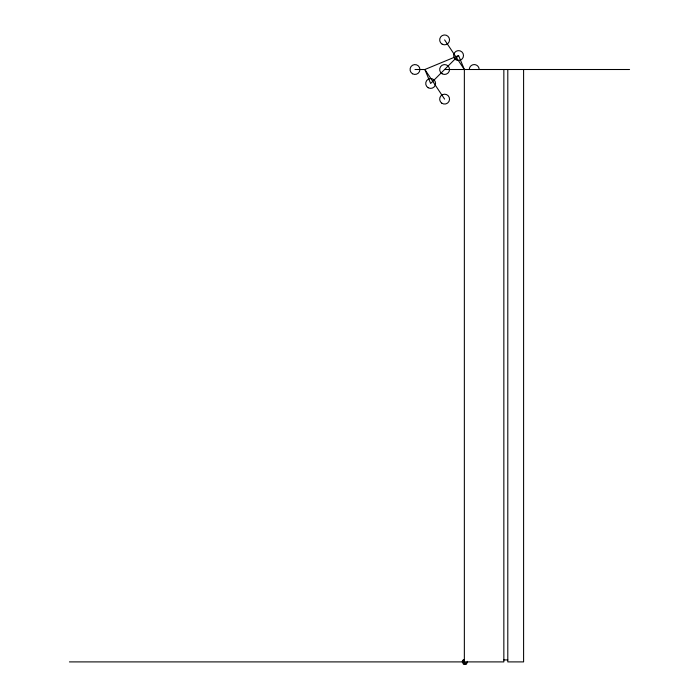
<?xml version="1.0" encoding="UTF-8"?>
<svg xmlns="http://www.w3.org/2000/svg" width="699" height="699" viewBox="0 0 699 699"><rect width="100%" height="100%" fill="white"/><g stroke="black" fill="none" stroke-linecap="round" stroke-linejoin="round"><path stroke-width="1.05" d="M462.354 662.372L463.953 659.655L463.341 659.655L462.354 661.333L463.341 664.05L466.539 664.05L467.517 661.333M465.927 664.05L466.539 662.372M464.354 661.901L464.354 69.507L458.57 55.544L430.645 83.469L424.861 69.507L414.988 69.507M458.57 55.544L424.861 69.507L444.608 99.127M444.608 69.507L629.572 69.507M503.848 659.926L507.797 659.926M69.428 661.901L503.848 661.901L503.848 69.507M463.341 661.333L464.94 662.372L464.94 664.05M462.354 661.333L463.953 664.05M444.608 39.887L464.354 69.507M523.595 69.507L523.595 661.901L507.797 661.901L507.797 69.507M469.291 69.507A4.937 4.937 0 0 1 474.228 64.57A4.937 4.937 0 0 1 479.164 69.507M428.181 87.742A4.937 4.937 0 0 0 435.582 83.469A4.937 4.937 0 0 0 428.181 79.197A4.937 4.937 0 0 0 428.181 87.742M456.106 59.817A4.937 4.937 0 0 0 463.507 55.544A4.937 4.937 0 0 0 456.106 51.272A4.937 4.937 0 0 0 456.106 59.817M441.838 103.216A4.937 4.937 0 0 0 449.536 99.476A4.937 4.937 0 0 0 442.45 94.688A4.937 4.937 0 0 0 441.838 103.216M442.144 44.159A4.937 4.937 0 0 0 449.544 39.887A4.937 4.937 0 0 0 442.144 35.614A4.937 4.937 0 0 0 442.144 44.159M412.524 73.779A4.937 4.937 0 0 0 419.924 69.507A4.937 4.937 0 0 0 412.524 65.234A4.937 4.937 0 0 0 412.524 73.779M442.144 73.779A4.937 4.937 0 0 0 449.544 69.507A4.937 4.937 0 0 0 442.144 65.234A4.937 4.937 0 0 0 442.144 73.779"/></g></svg>
